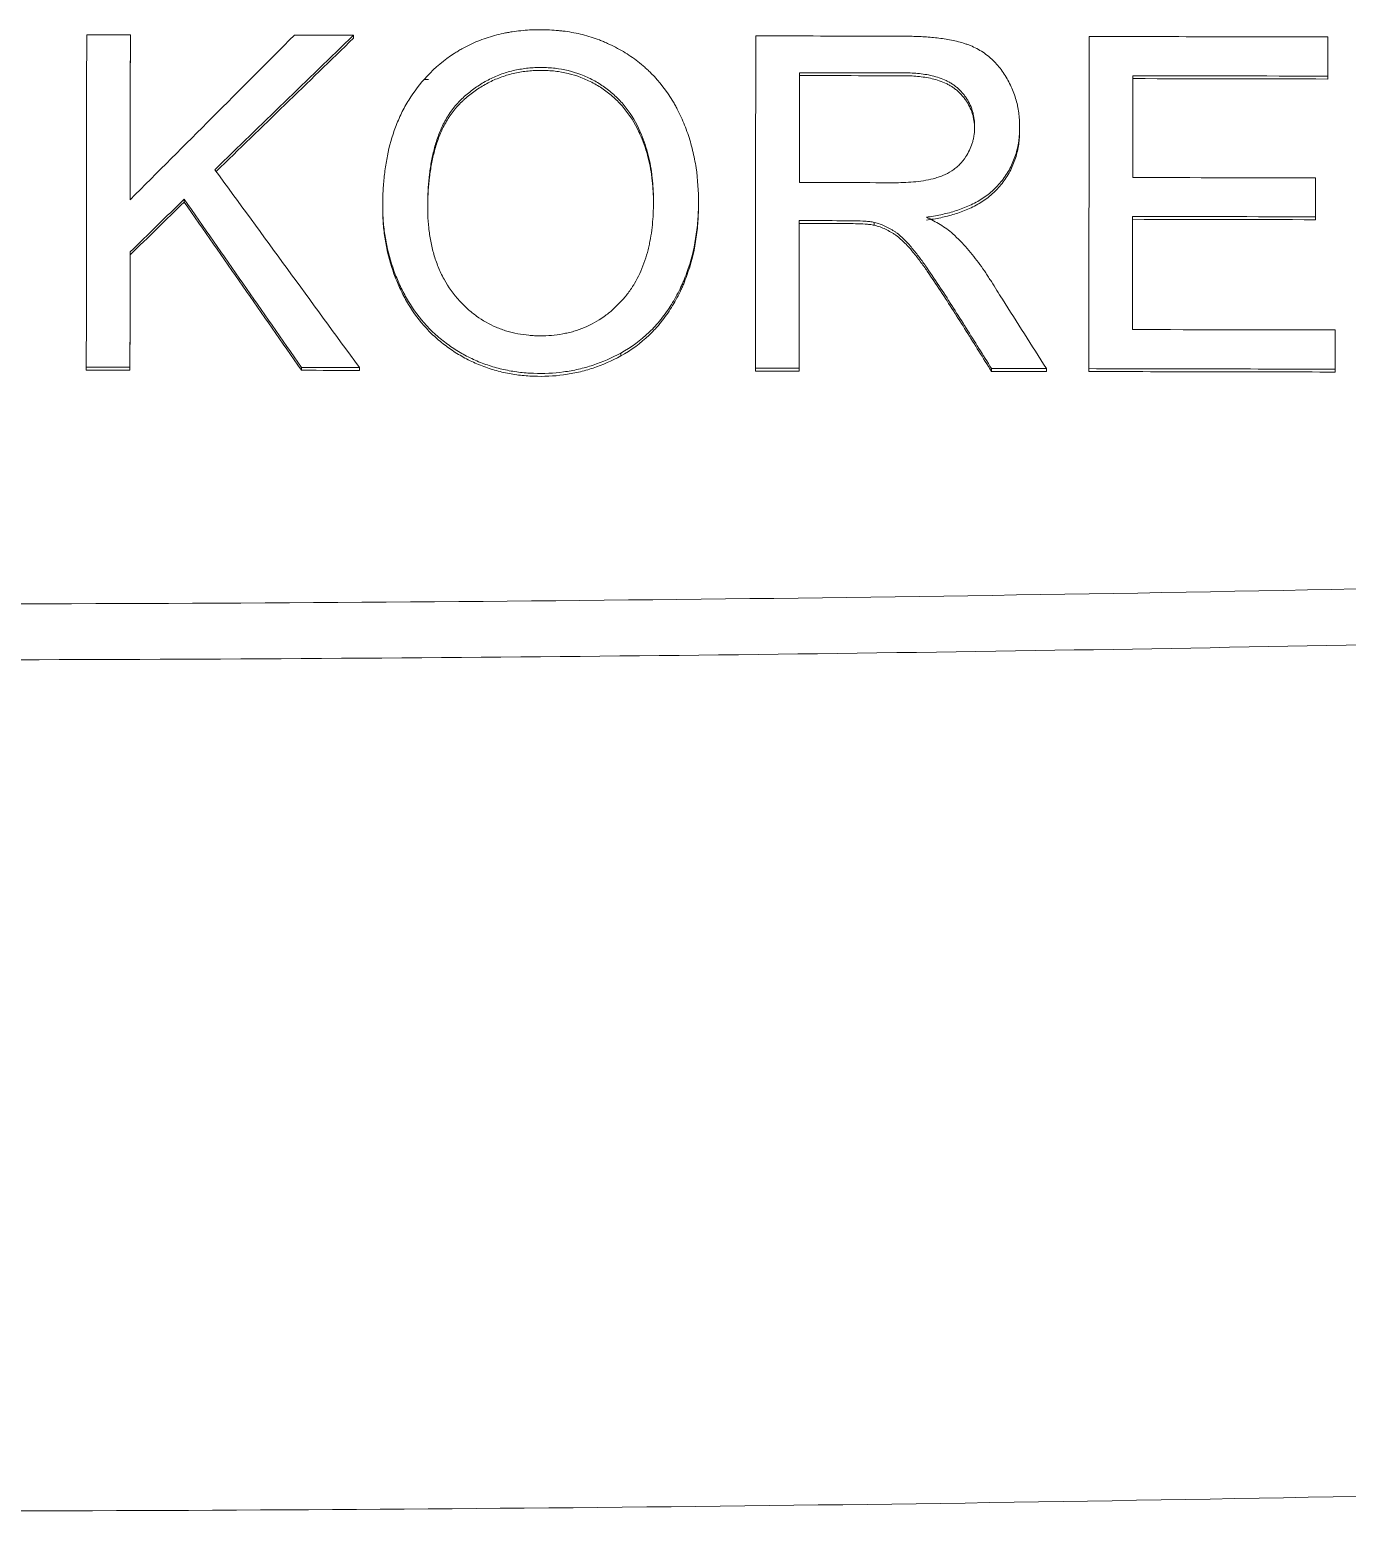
# Model space of a CAD drawing. Header units: millimetres. Extents: x 2433 to 4809, y -10272 to -6912.
# Drawn here: x 3198.1 to 3218.05, y -7681.42 to -7658.97 of the extents above; entities that cross this region are included whole.
import ezdxf

# ---------------------------------------------------------------- set-up
doc = ezdxf.new("R2010")
doc.units = ezdxf.units.MM

msp = doc.modelspace()

# ---------------------------------------------------------------- linework, layer by layer
at = {"linetype": 'Continuous', "lineweight": 18, "extrusion": (-1.22465e-16, -1, 0)}
for p, q in [((3199.626, -7659.053), (3199.626, -7659.097)), ((3203.006, -7659.058), (3203.006, -7659.102)), ((3217.757, -7659.084), (3217.757, -7659.128)), ((3204.08, -7659.73), (3204.141, -7659.73)), ((3209.756, -7659.625), (3209.756, -7659.669)), ((3214.803, -7659.671), (3214.803, -7659.715)), ((3217.756, -7659.677), (3217.756, -7659.721)), ((3217.568, -7661.218), (3217.568, -7661.262)), ((3200.442, -7661.54), (3200.442, -7661.584)), ((3209.753, -7661.866), (3209.753, -7661.91)), ((3210.889, -7661.892), (3210.889, -7661.936)), ((3214.8, -7661.803), (3214.8, -7661.846)), ((3217.567, -7661.808), (3217.567, -7661.852)), ((3199.622, -7662.341), (3199.622, -7662.385)), ((3217.868, -7663.522), (3217.868, -7663.566)), ((3198.959, -7664.085), (3198.959, -7664.129)), ((3199.62, -7664.086), (3199.62, -7664.129)), ((3202.219, -7664.089), (3202.219, -7664.133)), ((3203.093, -7664.09), (3203.093, -7664.134)), ((3209.088, -7664.1), (3209.088, -7664.144)), ((3209.75, -7664.101), (3209.75, -7664.145)), ((3212.663, -7664.106), (3212.663, -7664.15)), ((3213.494, -7664.107), (3213.494, -7664.151)), ((3214.137, -7664.108), (3214.137, -7664.152)), ((3217.868, -7664.115), (3217.868, -7664.159))]:
    msp.add_line(p, q, dxfattribs=at)
at = {"linetype": 'Continuous', "lineweight": 13, "extrusion": (-1.22465e-16, -1, 0)}
for p, q in [((3207.341, -7660.555), (3207.341, -7660.511)), ((3207.049, -7663.915), (3207.049, -7663.871))]:
    msp.add_line(p, q, dxfattribs=at)
at = {"linetype": 'Continuous', "lineweight": 18}
for points, degree in [([(3198.965, -7659.053), (3198.963, -7660.73), (3198.961, -7662.408), (3198.959, -7664.085)], 3), ([(3199.626, -7659.053), (3199.405, -7659.053), (3199.185, -7659.053), (3198.965, -7659.053)], 3), ([(3199.623, -7661.549), (3199.624, -7660.717), (3199.625, -7659.885), (3199.626, -7659.053)], 3), ([(3202.11, -7659.057), (3201.281, -7659.888), (3200.452, -7660.718), (3199.623, -7661.549)], 3), ([(3200.906, -7661.094), (3201.606, -7660.415), (3202.306, -7659.737), (3203.006, -7659.058)], 3), ([(3203.006, -7659.058), (3202.708, -7659.058), (3202.409, -7659.057), (3202.11, -7659.057)], 3), ([(3209.094, -7659.068), (3209.092, -7660.745), (3209.09, -7662.423), (3209.088, -7664.1)], 3), ([(3214.142, -7659.077), (3214.14, -7660.754), (3214.138, -7662.431), (3214.137, -7664.108)], 3), ([(3217.757, -7659.084), (3216.552, -7659.082), (3215.347, -7659.079), (3214.142, -7659.077)], 3), ([(3217.756, -7659.677), (3217.757, -7659.479), (3217.757, -7659.282), (3217.757, -7659.084)], 3), ([(3199.623, -7661.549), (3199.624, -7660.732), (3199.625, -7659.915), (3199.626, -7659.097)], 3), ([(3200.925, -7661.12), (3201.619, -7660.447), (3202.313, -7659.775), (3203.006, -7659.102)], 3), ([(3217.756, -7659.721), (3217.757, -7659.523), (3217.757, -7659.326), (3217.757, -7659.128)], 3), ([(3209.754, -7661.289), (3209.754, -7660.734), (3209.755, -7660.18), (3209.756, -7659.625)], 3), ([(3209.754, -7661.289), (3209.754, -7660.749), (3209.755, -7660.209), (3209.756, -7659.669)], 3), ([(3214.801, -7661.213), (3214.802, -7660.699), (3214.802, -7660.185), (3214.803, -7659.671)], 3), ([(3214.801, -7661.213), (3214.802, -7660.714), (3214.802, -7660.215), (3214.803, -7659.715)], 3), ([(3214.803, -7659.671), (3215.787, -7659.673), (3216.772, -7659.675), (3217.756, -7659.677)], 3), ([(3214.803, -7659.715), (3215.787, -7659.717), (3216.772, -7659.719), (3217.756, -7659.721)], 3), ([(3213.089, -7660.479), (3213.089, -7660.435)], 1), ([(3203.093, -7664.09), (3202.364, -7663.092), (3201.635, -7662.093), (3200.906, -7661.094)], 3), ([(3211.176, -7661.291), (3210.702, -7661.291), (3210.228, -7661.29), (3209.754, -7661.289)], 3), ([(3217.568, -7661.218), (3216.646, -7661.217), (3215.723, -7661.215), (3214.801, -7661.213)], 3), ([(3217.567, -7661.808), (3217.567, -7661.611), (3217.568, -7661.415), (3217.568, -7661.218)], 3), ([(3217.567, -7661.852), (3217.567, -7661.655), (3217.568, -7661.459), (3217.568, -7661.262)], 3), ([(3199.622, -7662.341), (3199.895, -7662.074), (3200.168, -7661.807), (3200.442, -7661.54)], 3), ([(3200.442, -7661.54), (3201.034, -7662.39), (3201.627, -7663.239), (3202.219, -7664.089)], 3), ([(3203.447, -7661.562), (3203.447, -7661.606)], 1), ([(3199.622, -7662.385), (3199.895, -7662.118), (3200.168, -7661.851), (3200.442, -7661.584)], 3), ([(3200.442, -7661.584), (3201.034, -7662.433), (3201.627, -7663.283), (3202.219, -7664.133)], 3), ([(3208.227, -7661.62), (3208.227, -7661.576)], 1), ([(3209.75, -7664.101), (3209.751, -7663.356), (3209.752, -7662.611), (3209.753, -7661.866)], 3), ([(3209.75, -7664.145), (3209.751, -7663.4), (3209.752, -7662.655), (3209.753, -7661.91)], 3), ([(3214.798, -7663.516), (3214.799, -7662.945), (3214.8, -7662.374), (3214.8, -7661.803)], 3), ([(3214.799, -7663.516), (3214.799, -7662.959), (3214.8, -7662.403), (3214.8, -7661.846)], 3), ([(3214.8, -7661.803), (3215.723, -7661.804), (3216.645, -7661.806), (3217.567, -7661.808)], 3), ([(3214.8, -7661.846), (3215.723, -7661.848), (3216.645, -7661.85), (3217.567, -7661.852)], 3), ([(3199.62, -7664.086), (3199.621, -7663.504), (3199.621, -7662.922), (3199.622, -7662.341)], 3), ([(3199.62, -7664.129), (3199.621, -7663.548), (3199.621, -7662.966), (3199.622, -7662.385)], 3), ([(3217.868, -7663.522), (3216.845, -7663.52), (3215.822, -7663.518), (3214.798, -7663.516)], 3), ([(3217.868, -7664.115), (3217.868, -7663.917), (3217.868, -7663.72), (3217.868, -7663.522)], 3), ([(3217.868, -7664.159), (3217.868, -7663.961), (3217.868, -7663.763), (3217.868, -7663.566)], 3), ([(3198.959, -7664.085), (3199.179, -7664.085), (3199.4, -7664.085), (3199.62, -7664.086)], 3), ([(3198.959, -7664.129), (3199.179, -7664.129), (3199.4, -7664.129), (3199.62, -7664.129)], 3), ([(3202.219, -7664.089), (3202.51, -7664.09), (3202.802, -7664.09), (3203.093, -7664.09)], 3), ([(3202.219, -7664.133), (3202.51, -7664.133), (3202.802, -7664.134), (3203.093, -7664.134)], 3), ([(3209.088, -7664.1), (3209.309, -7664.1), (3209.53, -7664.1), (3209.75, -7664.101)], 3), ([(3209.088, -7664.144), (3209.309, -7664.144), (3209.53, -7664.144), (3209.75, -7664.145)], 3), ([(3212.663, -7664.106), (3212.94, -7664.106), (3213.217, -7664.107), (3213.494, -7664.107)], 3), ([(3212.663, -7664.15), (3212.94, -7664.15), (3213.217, -7664.151), (3213.494, -7664.151)], 3), ([(3214.137, -7664.108), (3215.38, -7664.111), (3216.624, -7664.113), (3217.868, -7664.115)], 3), ([(3214.137, -7664.152), (3215.38, -7664.154), (3216.624, -7664.157), (3217.868, -7664.159)], 3)]:
    msp.add_open_spline(points, degree=degree, dxfattribs=at)
for points, knots in [([(3207.049, -7663.871), (3207.208, -7663.784), (3207.352, -7663.679), (3207.514, -7663.524), (3207.545, -7663.492), (3207.591, -7663.442), (3207.606, -7663.425), (3207.635, -7663.391), (3207.707, -7663.304), (3207.771, -7663.213), (3207.865, -7663.061), (3207.908, -7662.982), (3207.957, -7662.881), (3207.966, -7662.86), (3207.985, -7662.819), (3208.012, -7662.757), (3208.036, -7662.695), (3208.112, -7662.485), (3208.155, -7662.313), (3208.191, -7662.092), (3208.198, -7662.048), (3208.208, -7661.959), (3208.213, -7661.914), (3208.223, -7661.779), (3208.227, -7661.69), (3208.228, -7661.422), (3208.217, -7661.244), (3208.184, -7661.022), (3208.176, -7660.978), (3208.159, -7660.889), (3208.13, -7660.758), (3208.068, -7660.544), (3208.002, -7660.378), (3207.946, -7660.256), (3207.927, -7660.216), (3207.895, -7660.156), (3207.885, -7660.136), (3207.863, -7660.097), (3207.761, -7659.922), (3207.639, -7659.763), (3207.496, -7659.62), (3207.48, -7659.604), (3207.447, -7659.573), (3207.431, -7659.558), (3207.38, -7659.513), (3207.276, -7659.428), (3207.166, -7659.352), (3207.013, -7659.26), (3206.933, -7659.219), (3206.831, -7659.173), (3206.81, -7659.164), (3206.768, -7659.146), (3206.706, -7659.121), (3206.558, -7659.07), (3206.428, -7659.037), (3206.296, -7659.012), (3206.23, -7659.001), (3206.163, -7658.993), (3206.119, -7658.988), (3206.096, -7658.986), (3205.984, -7658.976), (3205.894, -7658.973), (3205.715, -7658.975), (3205.626, -7658.98), (3205.493, -7658.994), (3205.426, -7659.002), (3205.36, -7659.013), (3205.315, -7659.022), (3205.293, -7659.026), (3205.183, -7659.049), (3205.01, -7659.096), (3204.845, -7659.163), (3204.724, -7659.221), (3204.684, -7659.242), (3204.625, -7659.275), (3204.606, -7659.287), (3204.567, -7659.31), (3204.395, -7659.417), (3204.241, -7659.548), (3204.117, -7659.679)], [0, 0, 0, 0, 0.0625, 0.0625, 0.078125, 0.078125, 0.085938, 0.085938, 0.09375, 0.125, 0.125, 0.15625, 0.15625, 0.164063, 0.164063, 0.171875, 0.1875, 0.1875, 0.25, 0.25, 0.265625, 0.265625, 0.28125, 0.28125, 0.3125, 0.3125, 0.375, 0.375, 0.390625, 0.390625, 0.40625, 0.4375, 0.46875, 0.46875, 0.484375, 0.484375, 0.492187, 0.492187, 0.5, 0.5625, 0.5625, 0.570312, 0.570312, 0.578125, 0.578125, 0.59375, 0.625, 0.625, 0.65625, 0.65625, 0.664062, 0.664062, 0.671875, 0.6875, 0.71875, 0.71875, 0.734375, 0.742187, 0.742187, 0.75, 0.75, 0.78125, 0.78125, 0.8125, 0.8125, 0.828125, 0.835937, 0.835937, 0.84375, 0.84375, 0.875, 0.90625, 0.90625, 0.921875, 0.921875, 0.929687, 0.929687, 0.9375, 1, 1, 1, 1]), ([(3211.679, -7661.814), (3211.752, -7661.804), (3211.823, -7661.792), (3211.964, -7661.762), (3212.034, -7661.744), (3212.172, -7661.702), (3212.24, -7661.677), (3212.34, -7661.634), (3212.373, -7661.618), (3212.438, -7661.584), (3212.47, -7661.567), (3212.562, -7661.509), (3212.62, -7661.466), (3212.688, -7661.406), (3212.701, -7661.393), (3212.727, -7661.367), (3212.74, -7661.354), (3212.777, -7661.314), (3212.801, -7661.286), (3212.867, -7661.201), (3212.907, -7661.14), (3212.958, -7661.044), (3212.974, -7661.01), (3213.002, -7660.943), (3213.015, -7660.909), (3213.048, -7660.806), (3213.064, -7660.735), (3213.077, -7660.645), (3213.079, -7660.626), (3213.083, -7660.59), (3213.088, -7660.535), (3213.089, -7660.481), (3213.089, -7660.372), (3213.084, -7660.3), (3213.072, -7660.209), (3213.069, -7660.191), (3213.062, -7660.155), (3213.052, -7660.101), (3213.02, -7659.979), (3212.981, -7659.878), (3212.934, -7659.78), (3212.917, -7659.748), (3212.881, -7659.684), (3212.862, -7659.653), (3212.8, -7659.563), (3212.754, -7659.507), (3212.69, -7659.442), (3212.677, -7659.43), (3212.65, -7659.405), (3212.636, -7659.393), (3212.594, -7659.358), (3212.506, -7659.293), (3212.41, -7659.243), (3212.326, -7659.208), (3212.309, -7659.202), (3212.274, -7659.189), (3212.257, -7659.183), (3212.205, -7659.167), (3212.17, -7659.158), (3212.064, -7659.132), (3211.993, -7659.12), (3211.85, -7659.099), (3211.778, -7659.092), (3211.634, -7659.081), (3211.561, -7659.077), (3211.453, -7659.074), (3211.416, -7659.073), (3211.344, -7659.072), (3211.307, -7659.072), (3211.126, -7659.072), (3210.4, -7659.07), (3209.674, -7659.069), (3209.094, -7659.068)], [0, 0, 0, 0, 0.03125, 0.03125, 0.0625, 0.0625, 0.09375, 0.09375, 0.109375, 0.109375, 0.125, 0.125, 0.15625, 0.15625, 0.164062, 0.164062, 0.171875, 0.171875, 0.1875, 0.1875, 0.21875, 0.21875, 0.234375, 0.234375, 0.25, 0.25, 0.28125, 0.28125, 0.289062, 0.289062, 0.296875, 0.3125, 0.3125, 0.34375, 0.34375, 0.351562, 0.351562, 0.359375, 0.375, 0.40625, 0.40625, 0.421875, 0.421875, 0.4375, 0.4375, 0.46875, 0.46875, 0.476562, 0.476562, 0.484375, 0.484375, 0.5, 0.53125, 0.53125, 0.539062, 0.539062, 0.546875, 0.546875, 0.5625, 0.5625, 0.59375, 0.59375, 0.625, 0.625, 0.65625, 0.65625, 0.671875, 0.671875, 0.6875, 0.6875, 0.75, 1, 1, 1, 1]), ([(3204.117, -7659.679), (3204.012, -7659.79), (3203.92, -7659.911), (3203.801, -7660.104), (3203.764, -7660.171), (3203.714, -7660.274), (3203.698, -7660.308), (3203.668, -7660.379), (3203.654, -7660.414), (3203.587, -7660.592), (3203.547, -7660.737), (3203.502, -7660.959), (3203.49, -7661.034), (3203.475, -7661.147), (3203.47, -7661.185), (3203.463, -7661.261), (3203.459, -7661.299), (3203.451, -7661.413), (3203.448, -7661.488), (3203.446, -7661.602), (3203.446, -7661.64), (3203.447, -7661.716), (3203.45, -7661.829), (3203.46, -7661.942), (3203.475, -7662.055), (3203.48, -7662.093), (3203.493, -7662.168), (3203.5, -7662.206), (3203.539, -7662.393), (3203.583, -7662.538), (3203.664, -7662.75), (3203.694, -7662.819), (3203.743, -7662.922), (3203.761, -7662.956), (3203.797, -7663.024), (3203.816, -7663.057), (3203.914, -7663.221), (3204.027, -7663.372), (3204.16, -7663.508), (3204.214, -7663.561), (3204.242, -7663.587), (3204.329, -7663.663), (3204.389, -7663.71), (3204.482, -7663.776), (3204.513, -7663.797), (3204.577, -7663.838), (3204.609, -7663.857), (3204.708, -7663.914), (3204.776, -7663.948), (3204.881, -7663.995), (3204.916, -7664.01), (3204.987, -7664.037), (3205.095, -7664.075), (3205.278, -7664.125), (3205.427, -7664.151), (3205.541, -7664.165), (3205.579, -7664.169), (3205.655, -7664.175), (3205.693, -7664.177), (3205.884, -7664.185), (3206.035, -7664.178), (3206.261, -7664.147), (3206.336, -7664.134), (3206.448, -7664.108), (3206.485, -7664.098), (3206.559, -7664.078), (3206.741, -7664.022), (3206.915, -7663.945), (3207.049, -7663.871)], [0, 0, 0, 0, 0.0625, 0.0625, 0.09375, 0.09375, 0.109375, 0.109375, 0.125, 0.125, 0.1875, 0.1875, 0.21875, 0.21875, 0.234375, 0.234375, 0.25, 0.25, 0.28125, 0.28125, 0.296875, 0.296875, 0.3125, 0.34375, 0.34375, 0.359375, 0.359375, 0.375, 0.375, 0.4375, 0.4375, 0.46875, 0.46875, 0.484375, 0.484375, 0.5, 0.5, 0.5625, 0.578125, 0.578125, 0.59375, 0.59375, 0.625, 0.625, 0.640625, 0.640625, 0.65625, 0.65625, 0.6875, 0.6875, 0.703125, 0.703125, 0.71875, 0.75, 0.78125, 0.78125, 0.796875, 0.796875, 0.8125, 0.8125, 0.875, 0.875, 0.90625, 0.90625, 0.921875, 0.921875, 0.9375, 1, 1, 1, 1]), ([(3204.612, -7663.084), (3204.519, -7662.984), (3204.44, -7662.873), (3204.358, -7662.723), (3204.342, -7662.692), (3204.313, -7662.63), (3204.3, -7662.599), (3204.261, -7662.504), (3204.239, -7662.44), (3204.202, -7662.31), (3204.186, -7662.243), (3204.161, -7662.109), (3204.151, -7662.041), (3204.137, -7661.906), (3204.132, -7661.839), (3204.127, -7661.704), (3204.127, -7661.636), (3204.131, -7661.434), (3204.139, -7661.299), (3204.159, -7661.13), (3204.164, -7661.096), (3204.174, -7661.029), (3204.179, -7660.995), (3204.198, -7660.895), (3204.213, -7660.829), (3204.248, -7660.698), (3204.269, -7660.633), (3204.305, -7660.538), (3204.318, -7660.506), (3204.345, -7660.444), (3204.36, -7660.413), (3204.407, -7660.323), (3204.442, -7660.265), (3204.501, -7660.182), (3204.522, -7660.155), (3204.554, -7660.116), (3204.566, -7660.103), (3204.589, -7660.078), (3204.601, -7660.065), (3204.624, -7660.041), (3204.637, -7660.029), (3204.661, -7660.006), (3204.699, -7659.971), (3204.738, -7659.939), (3204.817, -7659.875), (3204.873, -7659.836), (3204.96, -7659.781), (3204.989, -7659.764), (3205.049, -7659.732), (3205.14, -7659.686), (3205.265, -7659.637), (3205.363, -7659.609), (3205.43, -7659.592), (3205.463, -7659.585), (3205.564, -7659.565), (3205.631, -7659.557), (3205.732, -7659.549), (3205.766, -7659.548), (3205.834, -7659.546), (3205.868, -7659.546), (3205.936, -7659.548), (3205.97, -7659.55), (3206.038, -7659.556), (3206.072, -7659.56), (3206.239, -7659.585), (3206.369, -7659.62), (3206.525, -7659.685), (3206.556, -7659.699), (3206.618, -7659.73), (3206.648, -7659.746), (3206.736, -7659.797), (3206.792, -7659.835), (3206.9, -7659.916), (3206.951, -7659.961), (3207.023, -7660.033), (3207.047, -7660.058), (3207.092, -7660.11), (3207.113, -7660.136), (3207.216, -7660.27), (3207.285, -7660.387), (3207.341, -7660.511)], [0, 0, 0, 0, 0.0625, 0.0625, 0.078125, 0.078125, 0.09375, 0.09375, 0.125, 0.125, 0.15625, 0.15625, 0.1875, 0.1875, 0.21875, 0.21875, 0.25, 0.25, 0.3125, 0.3125, 0.328125, 0.328125, 0.34375, 0.34375, 0.375, 0.375, 0.40625, 0.40625, 0.421875, 0.421875, 0.4375, 0.4375, 0.46875, 0.46875, 0.484375, 0.484375, 0.492187, 0.492187, 0.5, 0.5, 0.507812, 0.507812, 0.515625, 0.53125, 0.53125, 0.5625, 0.5625, 0.578125, 0.578125, 0.59375, 0.625, 0.640625, 0.640625, 0.65625, 0.65625, 0.6875, 0.6875, 0.703125, 0.703125, 0.71875, 0.71875, 0.734375, 0.734375, 0.75, 0.75, 0.8125, 0.8125, 0.828125, 0.828125, 0.84375, 0.84375, 0.875, 0.875, 0.90625, 0.90625, 0.921875, 0.921875, 0.9375, 0.9375, 1, 1, 1, 1]), ([(3204.128, -7661.669), (3204.128, -7661.65), (3204.128, -7661.631), (3204.131, -7661.478), (3204.139, -7661.343), (3204.159, -7661.173), (3204.164, -7661.14), (3204.174, -7661.072), (3204.179, -7661.039), (3204.198, -7660.939), (3204.213, -7660.873), (3204.248, -7660.742), (3204.269, -7660.677), (3204.305, -7660.582), (3204.318, -7660.55), (3204.345, -7660.488), (3204.36, -7660.457), (3204.407, -7660.367), (3204.442, -7660.309), (3204.501, -7660.226), (3204.522, -7660.199), (3204.554, -7660.16), (3204.566, -7660.147), (3204.589, -7660.121), (3204.601, -7660.109), (3204.624, -7660.085), (3204.637, -7660.073), (3204.661, -7660.05), (3204.699, -7660.015), (3204.738, -7659.982), (3204.817, -7659.919), (3204.873, -7659.879), (3204.96, -7659.825), (3204.989, -7659.808), (3205.049, -7659.775), (3205.14, -7659.73), (3205.265, -7659.681), (3205.363, -7659.653), (3205.43, -7659.636), (3205.463, -7659.628), (3205.564, -7659.609), (3205.631, -7659.601), (3205.732, -7659.593), (3205.766, -7659.592), (3205.834, -7659.59), (3205.868, -7659.59), (3205.936, -7659.592), (3205.97, -7659.594), (3206.038, -7659.6), (3206.072, -7659.604), (3206.239, -7659.628), (3206.369, -7659.664), (3206.525, -7659.729), (3206.556, -7659.743), (3206.618, -7659.774), (3206.648, -7659.79), (3206.736, -7659.841), (3206.792, -7659.878), (3206.9, -7659.96), (3206.951, -7660.005), (3207.023, -7660.077), (3207.047, -7660.102), (3207.092, -7660.153), (3207.113, -7660.18), (3207.216, -7660.314), (3207.285, -7660.431), (3207.341, -7660.555)], [0, 0, 0, 0, 0.011369, 0.011369, 0.093755, 0.093755, 0.114352, 0.114352, 0.134948, 0.134948, 0.176141, 0.176141, 0.217334, 0.217334, 0.237931, 0.237931, 0.258527, 0.258527, 0.29972, 0.29972, 0.320316, 0.320316, 0.330615, 0.330615, 0.340913, 0.340913, 0.351211, 0.351211, 0.361509, 0.382106, 0.382106, 0.423299, 0.423299, 0.443895, 0.443895, 0.464492, 0.505685, 0.526281, 0.526281, 0.546878, 0.546878, 0.588071, 0.588071, 0.608667, 0.608667, 0.629263, 0.629263, 0.64986, 0.64986, 0.670456, 0.670456, 0.752842, 0.752842, 0.773439, 0.773439, 0.794035, 0.794035, 0.835228, 0.835228, 0.876421, 0.876421, 0.897018, 0.897018, 0.917614, 0.917614, 1, 1, 1, 1]), ([(3209.756, -7659.625), (3210.054, -7659.625), (3210.501, -7659.626), (3211.022, -7659.627), (3211.246, -7659.628), (3211.339, -7659.628), (3211.358, -7659.628), (3211.395, -7659.628), (3211.451, -7659.63), (3211.506, -7659.633), (3211.58, -7659.64), (3211.617, -7659.645), (3211.691, -7659.656), (3211.728, -7659.663), (3211.801, -7659.681), (3211.837, -7659.691), (3211.908, -7659.715), (3211.943, -7659.729), (3211.994, -7659.753), (3212.01, -7659.762), (3212.043, -7659.78), (3212.059, -7659.79), (3212.09, -7659.811), (3212.105, -7659.822), (3212.135, -7659.845), (3212.149, -7659.857), (3212.19, -7659.895), (3212.215, -7659.922), (3212.251, -7659.966), (3212.262, -7659.981), (3212.284, -7660.011), (3212.314, -7660.058), (3212.339, -7660.108), (3212.36, -7660.161), (3212.366, -7660.179), (3212.377, -7660.215), (3212.382, -7660.233), (3212.395, -7660.287), (3212.4, -7660.324), (3212.405, -7660.38), (3212.407, -7660.399), (3212.408, -7660.436), (3212.408, -7660.455), (3212.406, -7660.511), (3212.402, -7660.548), (3212.393, -7660.604), (3212.39, -7660.622), (3212.381, -7660.658), (3212.376, -7660.676), (3212.348, -7660.766), (3212.315, -7660.834), (3212.274, -7660.897)], [0, 0, 0, 0, 0.25, 0.375, 0.4375, 0.4375, 0.453125, 0.453125, 0.46875, 0.5, 0.5, 0.53125, 0.53125, 0.5625, 0.5625, 0.59375, 0.59375, 0.625, 0.625, 0.640625, 0.640625, 0.65625, 0.65625, 0.671875, 0.671875, 0.6875, 0.6875, 0.71875, 0.71875, 0.734375, 0.734375, 0.75, 0.78125, 0.78125, 0.796875, 0.796875, 0.8125, 0.8125, 0.84375, 0.84375, 0.859375, 0.859375, 0.875, 0.875, 0.90625, 0.90625, 0.921875, 0.921875, 0.9375, 0.9375, 1, 1, 1, 1]), ([(3209.756, -7659.669), (3210.054, -7659.669), (3210.501, -7659.67), (3211.022, -7659.671), (3211.246, -7659.671), (3211.339, -7659.672), (3211.358, -7659.672), (3211.395, -7659.672), (3211.451, -7659.674), (3211.506, -7659.677), (3211.58, -7659.684), (3211.617, -7659.689), (3211.691, -7659.7), (3211.728, -7659.707), (3211.801, -7659.725), (3211.837, -7659.735), (3211.908, -7659.759), (3211.943, -7659.773), (3211.994, -7659.797), (3212.01, -7659.806), (3212.043, -7659.824), (3212.059, -7659.834), (3212.09, -7659.855), (3212.105, -7659.866), (3212.135, -7659.889), (3212.149, -7659.901), (3212.19, -7659.939), (3212.215, -7659.966), (3212.251, -7660.01), (3212.262, -7660.025), (3212.284, -7660.055), (3212.314, -7660.102), (3212.339, -7660.152), (3212.36, -7660.205), (3212.366, -7660.222), (3212.377, -7660.258), (3212.382, -7660.276), (3212.395, -7660.331), (3212.4, -7660.368), (3212.405, -7660.424), (3212.407, -7660.443), (3212.407, -7660.468), (3212.407, -7660.475), (3212.408, -7660.481)], [0, 0, 0, 0, 0.28908, 0.43362, 0.50589, 0.50589, 0.523958, 0.523958, 0.542025, 0.57816, 0.57816, 0.614295, 0.614295, 0.65043, 0.65043, 0.686565, 0.686565, 0.7227, 0.7227, 0.740768, 0.740768, 0.758835, 0.758835, 0.776903, 0.776903, 0.79497, 0.79497, 0.831105, 0.831105, 0.849173, 0.849173, 0.86724, 0.903375, 0.903375, 0.921443, 0.921443, 0.93951, 0.93951, 0.975645, 0.975645, 0.993713, 0.993713, 1, 1, 1, 1]), ([(3207.341, -7660.511), (3207.388, -7660.616), (3207.426, -7660.723), (3207.484, -7660.942), (3207.506, -7661.053), (3207.524, -7661.195), (3207.527, -7661.223), (3207.533, -7661.28), (3207.54, -7661.365), (3207.544, -7661.45), (3207.546, -7661.563), (3207.546, -7661.619), (3207.543, -7661.732), (3207.54, -7661.788), (3207.528, -7661.957), (3207.514, -7662.069), (3207.486, -7662.208), (3207.48, -7662.236), (3207.467, -7662.292), (3207.46, -7662.32), (3207.438, -7662.403), (3207.421, -7662.457), (3207.363, -7662.618), (3207.315, -7662.721), (3207.25, -7662.832), (3207.242, -7662.844), (3207.227, -7662.868), (3207.219, -7662.88), (3207.195, -7662.916), (3207.162, -7662.963), (3207.127, -7663.007), (3207.091, -7663.051), (3207.072, -7663.072), (3207.014, -7663.134), (3206.973, -7663.174), (3206.91, -7663.231), (3206.877, -7663.258), (3206.843, -7663.285), (3206.82, -7663.302), (3206.809, -7663.31), (3206.703, -7663.386), (3206.555, -7663.468), (3206.394, -7663.525), (3206.311, -7663.55), (3206.283, -7663.557), (3206.227, -7663.57), (3206.199, -7663.576), (3206.059, -7663.601), (3205.945, -7663.611), (3205.802, -7663.61), (3205.773, -7663.61), (3205.716, -7663.607), (3205.631, -7663.601), (3205.49, -7663.582), (3205.38, -7663.555), (3205.298, -7663.531), (3205.271, -7663.522), (3205.217, -7663.502), (3205.19, -7663.492), (3205.059, -7663.435), (3204.96, -7663.379), (3204.822, -7663.279), (3204.778, -7663.244), (3204.714, -7663.186), (3204.693, -7663.166), (3204.652, -7663.126), (3204.632, -7663.105), (3204.612, -7663.084)], [0, 0, 0, 0, 0.0625, 0.0625, 0.125, 0.125, 0.140625, 0.140625, 0.15625, 0.1875, 0.1875, 0.21875, 0.21875, 0.25, 0.25, 0.3125, 0.3125, 0.328125, 0.328125, 0.34375, 0.34375, 0.375, 0.375, 0.4375, 0.4375, 0.445313, 0.445313, 0.453125, 0.453125, 0.46875, 0.484375, 0.484375, 0.5, 0.5, 0.53125, 0.53125, 0.546875, 0.554688, 0.554688, 0.5625, 0.5625, 0.625, 0.65625, 0.65625, 0.671875, 0.671875, 0.6875, 0.6875, 0.75, 0.75, 0.765625, 0.765625, 0.78125, 0.8125, 0.84375, 0.84375, 0.859375, 0.859375, 0.875, 0.875, 0.9375, 0.9375, 0.96875, 0.96875, 0.984375, 0.984375, 1, 1, 1, 1]), ([(3207.341, -7660.555), (3207.388, -7660.66), (3207.426, -7660.767), (3207.484, -7660.986), (3207.506, -7661.097), (3207.524, -7661.239), (3207.527, -7661.267), (3207.533, -7661.324), (3207.54, -7661.409), (3207.544, -7661.494), (3207.545, -7661.577), (3207.546, -7661.604), (3207.546, -7661.631)], [0, 0, 0, 0, 0.308761, 0.308761, 0.617522, 0.617522, 0.694713, 0.694713, 0.771903, 0.926283, 0.926283, 1, 1, 1, 1]), ([(3211.679, -7661.858), (3211.752, -7661.848), (3211.823, -7661.836), (3211.964, -7661.806), (3212.034, -7661.788), (3212.172, -7661.746), (3212.24, -7661.721), (3212.34, -7661.678), (3212.373, -7661.662), (3212.438, -7661.628), (3212.47, -7661.61), (3212.562, -7661.553), (3212.62, -7661.51), (3212.688, -7661.449), (3212.701, -7661.437), (3212.727, -7661.411), (3212.74, -7661.398), (3212.777, -7661.358), (3212.801, -7661.33), (3212.867, -7661.245), (3212.907, -7661.184), (3212.958, -7661.088), (3212.974, -7661.054), (3213.002, -7660.987), (3213.015, -7660.953), (3213.048, -7660.849), (3213.064, -7660.779), (3213.077, -7660.688), (3213.079, -7660.67), (3213.083, -7660.634), (3213.088, -7660.579), (3213.089, -7660.525), (3213.089, -7660.485), (3213.089, -7660.482), (3213.089, -7660.479)], [0, 0, 0, 0, 0.099567, 0.099567, 0.199134, 0.199134, 0.298701, 0.298701, 0.348484, 0.348484, 0.398268, 0.398268, 0.497834, 0.497834, 0.522726, 0.522726, 0.547618, 0.547618, 0.597401, 0.597401, 0.696968, 0.696968, 0.746752, 0.746752, 0.796535, 0.796535, 0.896102, 0.896102, 0.920994, 0.920994, 0.945885, 0.995669, 0.995669, 1, 1, 1, 1]), ([(3212.274, -7660.897), (3212.246, -7660.94), (3212.215, -7660.98), (3212.162, -7661.034), (3212.133, -7661.059), (3212.103, -7661.082), (3212.082, -7661.097), (3212.072, -7661.105), (3212.018, -7661.14), (3211.973, -7661.163), (3211.914, -7661.188), (3211.902, -7661.192), (3211.878, -7661.201), (3211.866, -7661.205), (3211.83, -7661.217), (3211.805, -7661.224), (3211.732, -7661.244), (3211.682, -7661.253), (3211.582, -7661.269), (3211.532, -7661.275), (3211.43, -7661.284), (3211.38, -7661.287), (3211.278, -7661.291), (3211.227, -7661.292), (3211.176, -7661.291)], [0, 0, 0, 0, 0.125, 0.125, 0.1875, 0.21875, 0.21875, 0.25, 0.25, 0.375, 0.375, 0.40625, 0.40625, 0.4375, 0.4375, 0.5, 0.5, 0.625, 0.625, 0.75, 0.75, 0.875, 0.875, 1, 1, 1, 1]), ([(3203.447, -7661.604), (3203.447, -7661.606), (3203.447, -7661.607), (3203.446, -7661.646), (3203.446, -7661.684), (3203.447, -7661.759), (3203.45, -7661.873), (3203.46, -7661.986), (3203.475, -7662.099), (3203.48, -7662.137), (3203.493, -7662.212), (3203.5, -7662.25), (3203.539, -7662.437), (3203.583, -7662.582), (3203.664, -7662.794), (3203.694, -7662.863), (3203.743, -7662.966), (3203.761, -7663), (3203.797, -7663.068), (3203.816, -7663.101), (3203.914, -7663.265), (3204.027, -7663.416), (3204.16, -7663.552), (3204.214, -7663.605), (3204.242, -7663.631), (3204.329, -7663.707), (3204.389, -7663.754), (3204.482, -7663.82), (3204.513, -7663.841), (3204.577, -7663.882), (3204.609, -7663.901), (3204.708, -7663.958), (3204.776, -7663.992), (3204.881, -7664.039), (3204.916, -7664.054), (3204.987, -7664.081), (3205.095, -7664.119), (3205.278, -7664.169), (3205.427, -7664.195), (3205.541, -7664.209), (3205.579, -7664.213), (3205.655, -7664.219), (3205.693, -7664.221), (3205.884, -7664.228), (3206.035, -7664.222), (3206.261, -7664.191), (3206.336, -7664.178), (3206.448, -7664.152), (3206.485, -7664.142), (3206.559, -7664.122), (3206.741, -7664.065), (3206.915, -7663.989), (3207.049, -7663.915)], [0, 0, 0, 0, 0.000695, 0.000695, 0.022419, 0.022419, 0.044143, 0.087591, 0.087591, 0.109315, 0.109315, 0.131039, 0.131039, 0.217935, 0.217935, 0.261383, 0.261383, 0.283107, 0.283107, 0.304831, 0.304831, 0.391727, 0.413451, 0.413451, 0.435175, 0.435175, 0.478624, 0.478624, 0.500348, 0.500348, 0.522072, 0.522072, 0.56552, 0.56552, 0.587244, 0.587244, 0.608968, 0.652416, 0.695864, 0.695864, 0.717588, 0.717588, 0.739312, 0.739312, 0.826208, 0.826208, 0.869656, 0.869656, 0.89138, 0.89138, 0.913104, 1, 1, 1, 1]), ([(3207.049, -7663.915), (3207.208, -7663.828), (3207.352, -7663.723), (3207.514, -7663.568), (3207.545, -7663.536), (3207.591, -7663.486), (3207.606, -7663.469), (3207.635, -7663.435), (3207.707, -7663.348), (3207.771, -7663.257), (3207.865, -7663.105), (3207.908, -7663.026), (3207.957, -7662.925), (3207.966, -7662.904), (3207.985, -7662.863), (3208.012, -7662.801), (3208.036, -7662.739), (3208.112, -7662.529), (3208.155, -7662.356), (3208.191, -7662.136), (3208.198, -7662.092), (3208.208, -7662.002), (3208.213, -7661.958), (3208.223, -7661.823), (3208.227, -7661.734), (3208.227, -7661.637), (3208.227, -7661.629), (3208.227, -7661.621)], [0, 0, 0, 0, 0.198236, 0.198236, 0.247795, 0.247795, 0.272574, 0.272574, 0.297353, 0.396471, 0.396471, 0.495589, 0.495589, 0.520369, 0.520369, 0.545148, 0.594707, 0.594707, 0.792943, 0.792943, 0.842502, 0.842502, 0.89206, 0.89206, 0.991178, 0.991178, 1, 1, 1, 1]), ([(3209.753, -7661.866), (3209.943, -7661.866), (3210.18, -7661.866), (3210.416, -7661.867), (3210.511, -7661.867), (3210.559, -7661.867), (3210.653, -7661.869), (3210.701, -7661.87), (3210.772, -7661.876), (3210.795, -7661.878), (3210.842, -7661.883), (3210.866, -7661.887), (3210.889, -7661.892)], [0, 0, 0, 0, 0.5, 0.625, 0.625, 0.75, 0.75, 0.875, 0.875, 0.9375, 0.9375, 1, 1, 1, 1]), ([(3209.753, -7661.91), (3209.943, -7661.91), (3210.18, -7661.91), (3210.417, -7661.911), (3210.511, -7661.911), (3210.559, -7661.911), (3210.654, -7661.913), (3210.701, -7661.914), (3210.772, -7661.919), (3210.795, -7661.922), (3210.842, -7661.927), (3210.866, -7661.931), (3210.889, -7661.936)], [0, 0, 0, 0, 0.5, 0.625, 0.625, 0.75, 0.75, 0.875, 0.875, 0.9375, 0.9375, 1, 1, 1, 1]), ([(3210.889, -7661.892), (3210.948, -7661.906), (3211.005, -7661.927), (3211.087, -7661.966), (3211.114, -7661.98), (3211.153, -7662.003), (3211.166, -7662.011), (3211.186, -7662.023), (3211.192, -7662.027), (3211.205, -7662.036), (3211.211, -7662.04), (3211.241, -7662.062), (3211.265, -7662.081), (3211.31, -7662.121), (3211.332, -7662.142), (3211.374, -7662.185), (3211.395, -7662.207), (3211.435, -7662.252), (3211.454, -7662.275), (3211.512, -7662.345), (3211.549, -7662.393), (3211.621, -7662.489), (3211.656, -7662.538), (3211.759, -7662.686), (3211.826, -7662.786), (3211.958, -7662.987), (3212.022, -7663.088), (3212.151, -7663.291), (3212.216, -7663.393), (3212.408, -7663.698), (3212.535, -7663.902), (3212.663, -7664.106)], [0, 0, 0, 0, 0.0625, 0.0625, 0.09375, 0.09375, 0.109375, 0.109375, 0.117187, 0.117187, 0.125, 0.125, 0.15625, 0.15625, 0.1875, 0.1875, 0.21875, 0.21875, 0.25, 0.25, 0.3125, 0.3125, 0.375, 0.375, 0.5, 0.5, 0.625, 0.625, 0.75, 0.75, 1, 1, 1, 1]), ([(3210.889, -7661.936), (3210.948, -7661.95), (3211.005, -7661.971), (3211.087, -7662.01), (3211.114, -7662.024), (3211.153, -7662.047), (3211.166, -7662.055), (3211.186, -7662.067), (3211.192, -7662.071), (3211.205, -7662.08), (3211.211, -7662.084), (3211.241, -7662.106), (3211.265, -7662.125), (3211.31, -7662.165), (3211.332, -7662.186), (3211.374, -7662.229), (3211.395, -7662.251), (3211.435, -7662.296), (3211.454, -7662.319), (3211.512, -7662.389), (3211.549, -7662.437), (3211.621, -7662.533), (3211.656, -7662.582), (3211.759, -7662.73), (3211.826, -7662.829), (3211.958, -7663.031), (3212.022, -7663.132), (3212.151, -7663.335), (3212.216, -7663.436), (3212.408, -7663.742), (3212.535, -7663.946), (3212.663, -7664.15)], [0, 0, 0, 0, 0.0625, 0.0625, 0.09375, 0.09375, 0.109375, 0.109375, 0.117188, 0.117188, 0.125, 0.125, 0.15625, 0.15625, 0.1875, 0.1875, 0.21875, 0.21875, 0.25, 0.25, 0.3125, 0.3125, 0.375, 0.375, 0.5, 0.5, 0.625, 0.625, 0.75, 0.75, 1, 1, 1, 1]), ([(3212.078, -7662.065), (3212.049, -7662.039), (3212.018, -7662.014), (3211.954, -7661.968), (3211.921, -7661.947), (3211.854, -7661.906), (3211.819, -7661.886), (3211.75, -7661.849), (3211.715, -7661.831), (3211.679, -7661.814)], [0, 0, 0, 0, 0.25, 0.25, 0.5, 0.5, 0.75, 0.75, 1, 1, 1, 1]), ([(3213.494, -7664.107), (3213.272, -7663.756), (3212.994, -7663.317), (3212.716, -7662.878), (3212.647, -7662.768), (3212.633, -7662.746), (3212.605, -7662.702), (3212.562, -7662.637), (3212.518, -7662.573), (3212.427, -7662.448), (3212.363, -7662.367), (3212.227, -7662.211), (3212.155, -7662.136), (3212.078, -7662.065)], [0, 0, 0, 0, 0.5, 0.625, 0.625, 0.65625, 0.65625, 0.6875, 0.75, 0.75, 0.875, 0.875, 1, 1, 1, 1])]:
    msp.add_open_spline(points, degree=3, knots=knots, dxfattribs=at)
at = {"linetype": 'Continuous', "lineweight": 13}
for points, knots in [([(3099.939, -7663.719), (3100.057, -7663.729), (3100.291, -7663.748), (3100.642, -7663.776), (3100.992, -7663.804), (3101.342, -7663.832), (3101.69, -7663.86), (3102.037, -7663.887), (3102.383, -7663.915), (3102.729, -7663.942), (3103.073, -7663.969), (3103.416, -7663.996), (3103.758, -7664.022), (3104.1, -7664.049), (3104.44, -7664.076), (3104.779, -7664.102), (3105.118, -7664.128), (3105.455, -7664.154), (3105.791, -7664.18), (3106.126, -7664.206), (3106.461, -7664.232), (3106.794, -7664.257), (3107.126, -7664.283), (3107.457, -7664.308), (3107.788, -7664.333), (3108.117, -7664.358), (3108.445, -7664.383), (3108.772, -7664.408), (3109.098, -7664.432), (3109.423, -7664.457), (3109.748, -7664.481), (3110.071, -7664.505), (3110.393, -7664.529), (3110.714, -7664.553), (3111.034, -7664.577), (3111.353, -7664.6), (3111.605, -7664.618), (3111.813, -7664.634), (3112.003, -7664.648), (3112.265, -7664.667), (3112.597, -7664.691), (3113.002, -7664.72), (3113.478, -7664.754), (3114.025, -7664.793), (3114.644, -7664.837), (3115.335, -7664.885), (3116.097, -7664.938), (3116.931, -7664.996), (3117.836, -7665.057), (3118.813, -7665.123), (3119.862, -7665.193), (3120.982, -7665.266), (3122.174, -7665.343), (3124.298, -7665.477), (3127.33, -7665.662), (3131.246, -7665.888), (3135.164, -7666.1), (3139.084, -7666.299), (3143.004, -7666.484), (3149.557, -7666.772), (3158.73, -7667.111), (3170.511, -7667.426), (3182.254, -7667.619), (3193.979, -7667.692), (3205.705, -7667.646), (3217.454, -7667.479), (3229.223, -7667.192), (3239.037, -7666.851), (3246.889, -7666.518), (3252.77, -7666.238), (3258.645, -7665.928), (3263.148, -7665.668), (3266.236, -7665.479), (3267.862, -7665.377), (3269.345, -7665.282), (3270.683, -7665.194), (3271.878, -7665.115), (3272.929, -7665.044), (3273.835, -7664.982), (3274.598, -7664.93), (3275.217, -7664.887), (3275.692, -7664.854), (3276.024, -7664.831), (3276.244, -7664.814), (3276.402, -7664.803), (3276.545, -7664.793), (3276.688, -7664.783), (3276.831, -7664.773), (3276.974, -7664.762), (3277.118, -7664.752), (3277.262, -7664.742), (3277.406, -7664.732), (3277.551, -7664.721), (3277.695, -7664.711), (3277.84, -7664.7), (3277.985, -7664.69), (3278.13, -7664.679), (3278.275, -7664.669), (3278.421, -7664.658), (3278.566, -7664.648), (3278.712, -7664.637), (3278.858, -7664.626), (3279.005, -7664.616), (3279.151, -7664.605), (3279.298, -7664.594), (3279.445, -7664.583), (3279.592, -7664.573), (3279.74, -7664.562), (3279.887, -7664.551), (3280.035, -7664.54), (3280.183, -7664.529), (3280.331, -7664.518), (3280.479, -7664.507), (3280.628, -7664.496), (3280.777, -7664.485), (3280.926, -7664.474), (3281.075, -7664.463), (3281.224, -7664.452), (3281.374, -7664.441), (3281.523, -7664.43), (3281.673, -7664.419), (3281.824, -7664.407), (3281.974, -7664.396), (3282.124, -7664.385), (3282.275, -7664.374), (3282.426, -7664.362), (3282.577, -7664.351), (3282.729, -7664.34), (3282.88, -7664.328), (3283.032, -7664.317), (3283.184, -7664.305), (3283.336, -7664.294), (3283.489, -7664.282), (3283.641, -7664.271), (3283.794, -7664.259), (3283.947, -7664.248), (3284.1, -7664.236), (3284.253, -7664.225), (3284.407, -7664.213), (3284.561, -7664.201), (3284.715, -7664.19), (3284.869, -7664.178), (3285.023, -7664.166), (3285.178, -7664.154), (3285.333, -7664.142), (3285.488, -7664.131), (3285.643, -7664.119), (3285.798, -7664.107), (3285.954, -7664.095), (3286.109, -7664.083), (3286.265, -7664.071), (3286.421, -7664.059), (3286.578, -7664.047), (3286.734, -7664.034), (3286.891, -7664.022), (3287.048, -7664.01), (3287.205, -7663.998), (3287.362, -7663.986), (3287.52, -7663.973), (3287.678, -7663.961), (3287.836, -7663.949), (3287.941, -7663.94), (3287.994, -7663.936)], [0, 0, 0, 0, 0.001879, 0.003752, 0.00562, 0.007482, 0.00934, 0.011191, 0.013038, 0.014879, 0.016715, 0.018545, 0.02037, 0.02219, 0.024004, 0.025813, 0.027616, 0.029414, 0.031206, 0.032993, 0.034775, 0.036551, 0.038322, 0.040087, 0.041847, 0.043601, 0.04535, 0.047094, 0.048832, 0.050564, 0.052291, 0.054013, 0.055729, 0.05744, 0.059145, 0.060844, 0.062536, 0.063166, 0.064178, 0.065571, 0.067344, 0.069497, 0.072031, 0.074947, 0.078244, 0.081922, 0.085981, 0.090421, 0.095242, 0.100444, 0.106027, 0.111991, 0.118336, 0.125061, 0.145898, 0.166738, 0.187579, 0.208423, 0.22927, 0.25012, 0.312936, 0.375525, 0.437893, 0.500048, 0.562328, 0.624724, 0.687244, 0.749895, 0.781197, 0.81247, 0.843714, 0.874931, 0.884353, 0.89301, 0.900902, 0.908028, 0.914388, 0.919982, 0.92481, 0.928872, 0.932167, 0.934698, 0.936464, 0.937463, 0.938222, 0.938982, 0.939744, 0.940507, 0.941271, 0.942037, 0.942803, 0.943571, 0.94434, 0.94511, 0.945881, 0.946653, 0.947426, 0.9482, 0.948975, 0.949751, 0.950529, 0.951307, 0.952087, 0.952868, 0.95365, 0.954432, 0.955216, 0.956001, 0.956788, 0.957575, 0.958363, 0.959153, 0.959943, 0.960735, 0.961527, 0.962321, 0.963116, 0.963912, 0.964709, 0.965507, 0.966306, 0.967106, 0.967908, 0.96871, 0.969514, 0.970318, 0.971124, 0.971931, 0.972738, 0.973547, 0.974357, 0.975168, 0.975981, 0.976794, 0.977608, 0.978424, 0.97924, 0.980058, 0.980876, 0.981696, 0.982517, 0.983339, 0.984161, 0.984985, 0.985811, 0.986637, 0.987464, 0.988292, 0.989122, 0.989952, 0.990783, 0.991616, 0.99245, 0.993284, 0.99412, 0.994957, 0.995795, 0.996634, 0.997474, 0.998315, 0.999157, 1, 1, 1, 1]), ([(3288.052, -7664.791), (3287.922, -7664.802), (3287.664, -7664.822), (3287.276, -7664.853), (3286.891, -7664.883), (3286.508, -7664.913), (3286.127, -7664.943), (3285.748, -7664.972), (3285.058, -7665.026), (3284.144, -7665.096), (3283.087, -7665.176), (3282.283, -7665.237), (3281.731, -7665.278), (3281.371, -7665.305), (3281.12, -7665.324), (3280.895, -7665.34), (3280.67, -7665.357), (3280.445, -7665.374), (3280.22, -7665.39), (3279.996, -7665.406), (3279.772, -7665.423), (3279.548, -7665.439), (3279.325, -7665.455), (3279.102, -7665.471), (3278.879, -7665.487), (3278.656, -7665.503), (3278.434, -7665.519), (3278.211, -7665.535), (3277.777, -7665.565), (3277.137, -7665.61), (3276.29, -7665.67), (3275.458, -7665.728), (3274.345, -7665.804), (3272.954, -7665.899), (3271.275, -7666.012), (3269.736, -7666.113), (3268.337, -7666.203), (3267.077, -7666.282), (3265.817, -7666.36), (3264.55, -7666.437), (3262.704, -7666.547), (3259.711, -7666.72), (3255.007, -7666.976), (3248.592, -7667.294), (3240.725, -7667.634), (3231.917, -7667.95), (3222.68, -7668.207), (3213.268, -7668.392), (3203.679, -7668.503), (3197.031, -7668.523), (3193.381, -7668.518), (3192.791, -7668.517), (3192.2, -7668.515), (3191.609, -7668.514), (3191.018, -7668.512), (3190.427, -7668.509), (3189.836, -7668.507), (3189.246, -7668.504), (3188.655, -7668.501), (3188.064, -7668.497), (3187.473, -7668.493), (3186.882, -7668.489), (3186.291, -7668.484), (3185.7, -7668.48), (3185.109, -7668.475), (3184.518, -7668.469), (3183.927, -7668.464), (3183.336, -7668.458), (3182.745, -7668.451), (3182.154, -7668.445), (3181.564, -7668.438), (3180.973, -7668.431), (3180.382, -7668.423), (3179.791, -7668.415), (3179.2, -7668.407), (3178.61, -7668.399), (3178.019, -7668.39), (3177.428, -7668.381), (3176.837, -7668.372), (3176.246, -7668.362), (3175.656, -7668.352), (3175.065, -7668.342), (3174.474, -7668.332), (3173.884, -7668.321), (3173.293, -7668.31), (3172.702, -7668.298), (3172.112, -7668.287), (3171.521, -7668.275), (3170.93, -7668.262), (3170.34, -7668.25), (3169.749, -7668.237), (3169.158, -7668.223), (3168.568, -7668.21), (3167.977, -7668.196), (3167.387, -7668.182), (3166.796, -7668.167), (3166.205, -7668.153), (3165.615, -7668.138), (3165.024, -7668.122), (3164.434, -7668.107), (3163.843, -7668.091), (3163.252, -7668.074), (3162.662, -7668.058), (3162.071, -7668.041), (3161.481, -7668.024), (3160.89, -7668.006), (3160.3, -7667.988), (3159.709, -7667.97), (3159.119, -7667.952), (3158.528, -7667.933), (3157.938, -7667.914), (3157.347, -7667.895), (3156.757, -7667.875), (3156.166, -7667.855), (3155.576, -7667.835), (3154.985, -7667.815), (3154.395, -7667.794), (3153.804, -7667.773), (3153.214, -7667.751), (3152.623, -7667.73), (3152.033, -7667.708), (3151.442, -7667.685), (3150.852, -7667.663), (3150.261, -7667.64), (3149.671, -7667.616), (3149.08, -7667.593), (3148.49, -7667.569), (3147.899, -7667.545), (3147.309, -7667.52), (3146.718, -7667.496), (3146.128, -7667.471), (3145.537, -7667.445), (3144.947, -7667.42), (3144.357, -7667.394), (3143.766, -7667.367), (3143.176, -7667.341), (3142.585, -7667.314), (3141.995, -7667.287), (3141.405, -7667.259), (3140.814, -7667.231), (3140.224, -7667.203), (3139.634, -7667.175), (3139.043, -7667.146), (3138.453, -7667.117), (3137.863, -7667.088), (3137.272, -7667.058), (3136.682, -7667.028), (3136.092, -7666.998), (3135.502, -7666.968), (3134.912, -7666.937), (3134.321, -7666.906), (3133.731, -7666.874), (3133.141, -7666.843), (3132.551, -7666.811), (3131.961, -7666.778), (3131.371, -7666.746), (3130.781, -7666.713), (3130.191, -7666.679), (3129.601, -7666.646), (3129.011, -7666.612), (3128.421, -7666.578), (3127.831, -7666.543), (3127.241, -7666.509), (3126.651, -7666.474), (3126.061, -7666.438), (3125.471, -7666.403), (3124.881, -7666.367), (3124.292, -7666.33), (3123.702, -7666.294), (3123.112, -7666.257), (3122.522, -7666.22), (3121.933, -7666.182), (3121.343, -7666.144), (3120.753, -7666.106), (3120.164, -7666.068), (3119.574, -7666.029), (3118.984, -7665.99), (3118.395, -7665.951), (3117.805, -7665.911), (3117.216, -7665.872), (3116.626, -7665.831), (3116.037, -7665.791), (3115.447, -7665.75), (3114.858, -7665.709), (3114.269, -7665.668), (3113.68, -7665.626), (3113.091, -7665.584), (3112.502, -7665.542), (3111.922, -7665.5), (3111.358, -7665.459), (3110.811, -7665.419), (3110.273, -7665.379), (3109.735, -7665.339), (3109.196, -7665.299), (3108.656, -7665.258), (3108.114, -7665.217), (3107.571, -7665.175), (3107.026, -7665.134), (3106.481, -7665.091), (3105.935, -7665.049), (3105.388, -7665.007), (3104.841, -7664.965), (3104.293, -7664.923), (3103.745, -7664.881), (3103.195, -7664.838), (3102.644, -7664.795), (3102.092, -7664.751), (3101.54, -7664.707), (3100.987, -7664.663), (3100.433, -7664.619), (3100.063, -7664.589), (3099.878, -7664.574)], [0, 0, 0, 0, 0.002075, 0.004138, 0.006191, 0.008234, 0.010265, 0.012285, 0.014295, 0.021282, 0.026906, 0.031182, 0.034123, 0.035734, 0.036934, 0.038133, 0.039331, 0.040527, 0.041722, 0.042916, 0.044109, 0.0453, 0.04649, 0.047678, 0.048865, 0.050051, 0.051235, 0.052418, 0.053599, 0.058178, 0.06263, 0.067121, 0.071464, 0.080395, 0.089328, 0.098262, 0.104962, 0.111662, 0.118361, 0.12506, 0.131886, 0.147806, 0.172816, 0.206909, 0.250083, 0.298211, 0.347252, 0.397214, 0.448106, 0.499939, 0.503075, 0.50621, 0.509346, 0.512481, 0.515617, 0.518753, 0.521889, 0.525026, 0.528162, 0.531298, 0.534435, 0.537571, 0.540708, 0.543844, 0.546981, 0.550118, 0.553254, 0.55639, 0.559527, 0.562663, 0.565799, 0.568935, 0.572072, 0.575208, 0.578344, 0.58148, 0.584616, 0.587751, 0.590887, 0.594023, 0.597159, 0.600295, 0.60343, 0.606566, 0.609702, 0.612837, 0.615973, 0.619109, 0.622244, 0.62538, 0.628516, 0.631651, 0.634787, 0.637923, 0.641058, 0.644194, 0.647329, 0.650465, 0.653601, 0.656736, 0.659872, 0.663008, 0.666143, 0.669279, 0.672415, 0.675551, 0.678686, 0.681822, 0.684958, 0.688094, 0.69123, 0.694366, 0.697502, 0.700638, 0.703774, 0.70691, 0.710046, 0.713183, 0.716319, 0.719455, 0.722592, 0.725728, 0.728865, 0.732001, 0.735138, 0.738275, 0.741411, 0.744548, 0.747685, 0.750822, 0.753959, 0.757096, 0.760233, 0.763371, 0.766508, 0.769645, 0.772782, 0.775919, 0.779056, 0.782193, 0.785331, 0.788468, 0.791605, 0.794742, 0.797879, 0.801016, 0.804154, 0.807291, 0.810428, 0.813565, 0.816702, 0.819839, 0.822977, 0.826114, 0.829251, 0.832388, 0.835525, 0.838662, 0.841799, 0.844936, 0.848073, 0.85121, 0.854347, 0.857484, 0.860621, 0.863758, 0.866895, 0.870032, 0.873168, 0.876305, 0.879442, 0.882579, 0.885716, 0.888853, 0.891989, 0.895126, 0.898263, 0.9014, 0.904538, 0.907675, 0.910812, 0.913948, 0.917084, 0.92022, 0.923354, 0.926487, 0.929624, 0.932769, 0.935889, 0.938885, 0.94177, 0.944623, 0.947485, 0.950355, 0.953234, 0.95612, 0.959013, 0.961913, 0.96482, 0.967728, 0.970638, 0.973551, 0.97647, 0.979394, 0.982324, 0.985259, 0.988198, 0.991142, 0.994091, 0.997043, 1, 1, 1, 1]), ([(3289.859, -7677.581), (3289.758, -7677.588), (3289.555, -7677.6), (3289.252, -7677.619), (3288.951, -7677.637), (3288.65, -7677.656), (3288.35, -7677.674), (3288.051, -7677.691), (3287.753, -7677.709), (3287.456, -7677.726), (3287.161, -7677.743), (3286.713, -7677.769), (3286.116, -7677.802), (3285.473, -7677.837), (3284.951, -7677.864), (3284.558, -7677.886), (3284.202, -7677.907), (3283.906, -7677.929), (3283.646, -7677.952), (3283.396, -7677.976), (3283.169, -7678), (3282.974, -7678.021), (3282.825, -7678.037), (3282.675, -7678.053), (3282.526, -7678.069), (3282.389, -7678.084), (3282.261, -7678.097), (3282.137, -7678.11), (3281.999, -7678.124), (3281.847, -7678.139), (3281.68, -7678.156), (3281.5, -7678.173), (3281.306, -7678.192), (3281.099, -7678.211), (3280.813, -7678.238), (3280.454, -7678.271), (3280.026, -7678.309), (3279.599, -7678.346), (3279.172, -7678.381), (3278.744, -7678.415), (3278.317, -7678.449), (3277.949, -7678.476), (3277.541, -7678.505), (3276.992, -7678.544), (3276.144, -7678.604), (3274.997, -7678.684), (3273.55, -7678.783), (3271.933, -7678.891), (3270.282, -7678.999), (3268.731, -7679.098), (3267.288, -7679.188), (3264.32, -7679.371), (3259.821, -7679.632), (3253.786, -7679.952), (3247.84, -7680.235), (3239.782, -7680.578), (3229.664, -7680.928), (3217.542, -7681.221), (3205.673, -7681.385), (3193.978, -7681.43), (3182.284, -7681.359), (3170.416, -7681.168), (3158.279, -7680.848), (3148.103, -7680.472), (3139.975, -7680.107), (3133.983, -7679.807), (3127.986, -7679.475), (3123.738, -7679.218), (3121.239, -7679.059), (3120.491, -7679.011), (3119.742, -7678.963), (3118.994, -7678.914), (3118.245, -7678.864), (3117.496, -7678.814), (3116.748, -7678.764), (3115.999, -7678.713), (3115.251, -7678.661), (3114.502, -7678.609), (3113.754, -7678.557), (3113.005, -7678.504), (3112.257, -7678.45), (3111.509, -7678.396), (3110.76, -7678.342), (3110.197, -7678.3), (3109.817, -7678.272), (3109.62, -7678.257), (3109.42, -7678.241), (3109.217, -7678.225), (3109.011, -7678.208), (3108.802, -7678.191), (3108.59, -7678.173), (3108.375, -7678.155), (3108.157, -7678.136), (3107.936, -7678.116), (3107.711, -7678.096), (3107.484, -7678.075), (3107.253, -7678.053), (3106.963, -7678.026), (3106.622, -7677.993), (3106.237, -7677.955), (3105.875, -7677.918), (3105.591, -7677.888), (3105.377, -7677.866), (3105.228, -7677.849), (3105.079, -7677.833), (3104.93, -7677.816), (3104.801, -7677.802), (3104.694, -7677.79), (3104.608, -7677.78), (3104.523, -7677.771), (3104.439, -7677.763), (3104.356, -7677.755), (3104.274, -7677.747), (3104.193, -7677.739), (3104.113, -7677.732), (3104.008, -7677.723), (3103.876, -7677.712), (3103.712, -7677.7), (3103.539, -7677.689), (3103.356, -7677.678), (3103.164, -7677.666), (3102.963, -7677.655), (3102.753, -7677.643), (3102.361, -7677.622), (3101.788, -7677.59), (3101.125, -7677.551), (3100.545, -7677.517), (3100.051, -7677.487), (3099.553, -7677.456), (3099.052, -7677.425), (3098.549, -7677.393), (3098.212, -7677.371), (3098.043, -7677.36)], [0, 0, 0, 0, 0.001586, 0.003167, 0.004742, 0.006312, 0.007877, 0.009437, 0.010991, 0.012539, 0.014082, 0.01562, 0.019544, 0.02343, 0.025672, 0.02772, 0.029577, 0.031241, 0.032358, 0.033662, 0.035152, 0.035935, 0.036718, 0.037501, 0.038284, 0.039066, 0.039644, 0.040295, 0.041018, 0.041815, 0.042684, 0.043626, 0.044641, 0.045728, 0.046889, 0.049124, 0.051359, 0.053593, 0.055826, 0.058059, 0.060291, 0.062522, 0.063823, 0.066687, 0.071114, 0.077103, 0.084656, 0.093771, 0.10242, 0.11051, 0.118041, 0.125015, 0.156965, 0.188438, 0.219435, 0.249957, 0.314435, 0.377574, 0.439382, 0.499866, 0.56026, 0.622062, 0.685281, 0.749922, 0.781135, 0.812378, 0.843651, 0.874957, 0.878863, 0.88277, 0.886676, 0.890583, 0.89449, 0.898396, 0.902303, 0.90621, 0.910118, 0.914025, 0.917932, 0.92184, 0.925747, 0.929655, 0.933562, 0.93747, 0.938482, 0.93951, 0.940554, 0.941614, 0.94269, 0.943783, 0.944891, 0.946016, 0.947157, 0.948314, 0.949487, 0.950676, 0.951881, 0.953102, 0.955228, 0.95724, 0.959137, 0.960921, 0.961705, 0.962488, 0.96327, 0.964051, 0.964832, 0.965287, 0.965737, 0.966181, 0.966621, 0.967055, 0.967484, 0.967908, 0.968327, 0.968741, 0.969549, 0.970404, 0.971309, 0.972261, 0.973262, 0.974312, 0.975409, 0.976556, 0.980442, 0.98437, 0.986936, 0.989518, 0.992115, 0.994728, 0.997356, 1, 1, 1, 1])]:
    msp.add_open_spline(points, degree=3, knots=knots, dxfattribs=at)

doc.saveas('drawing.dxf')
